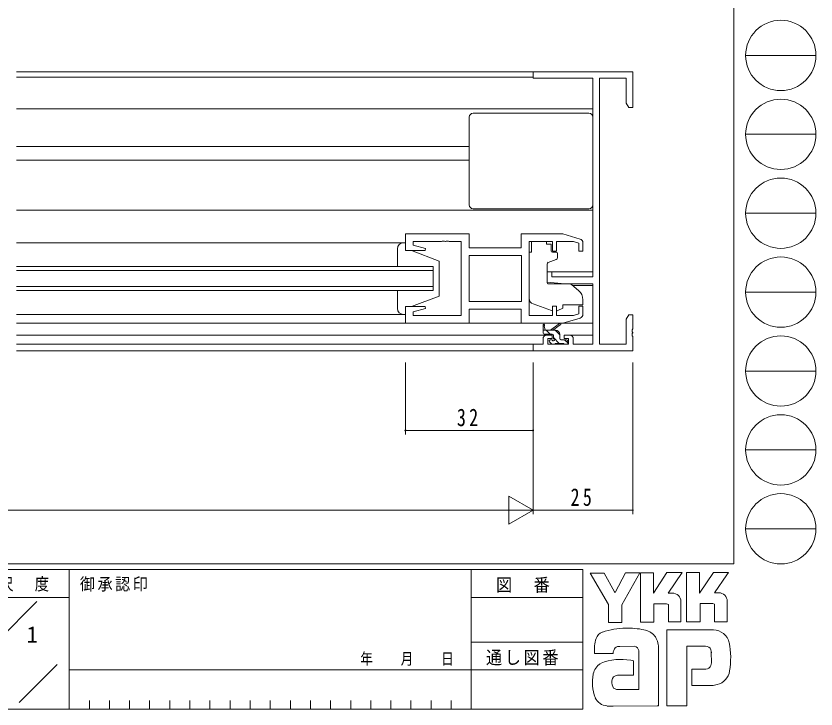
# Model space of a CAD drawing. Units: millimetres on the paper. Extents: x -397 to 397, y -282 to 282.
# Drawn here: x 196.1 to 396.7, y -282.1 to -108.2 of the extents above; entities that cross this region are included whole.
import ezdxf
from ezdxf.enums import TextEntityAlignment as Align

# ---------------------------------------------------------------- set-up
doc = ezdxf.new("R2010")
doc.units = ezdxf.units.MM
for name, color, linetype, lineweight in [('0-1_YKK_ZWAK', 7, 'Continuous', 18), ('0-3_YKK_11', 7, 'Continuous', 18), ('0-4_YKK_12', 2, 'Continuous', 18), ('0-5_YKK_13', 4, 'Continuous', 18), ('0-7_YKK_D', 6, 'Continuous', 18)]:
    doc.layers.add(name, color=color, linetype=linetype, lineweight=lineweight)
doc.layers.add('0-2_USER1', color=7, linetype='Continuous')
doc.styles.add('ＭＳ ゴシック', font='')
doc.styles.get('ＭＳ ゴシック').set_extended_font_data('MS Gothic')

msp = doc.modelspace()

# ---------------------------------------------------------------- linework, layer by layer
at = {"layer": '0-1_YKK_ZWAK'}
for p, q in [((376.092, 279.3), (376.092, -245.7)), ((379.068, -118.104), (396.708, -118.104)), ((379.068, -137.9), (396.708, -137.9)), ((379.068, -157.696), (396.708, -157.696)), ((379.068, -177.492), (396.708, -177.492)), ((379.068, -197.288), (396.708, -197.288)), ((379.068, -217.084), (396.708, -217.084)), ((379.068, -236.88), (396.708, -236.88)), ((376.092, -245.7), (-393.908, -245.7)), ((338.292, -247.1), (-393.908, -247.1)), ((209.492, -247.1), (209.492, -282.1)), ((310.291, -247.1), (310.291, -282.1)), ((338.292, -247.1), (338.292, -282.1)), ((340.129, -248.006), (343.642, -248.006)), ((344.724, -255.899), (340.129, -248.006)), ((348.928, -247.898), (346.372, -252.871)), ((352.751, -260.331), (352.751, -247.925)), ((364.266, -247.817), (367.537, -247.817)), ((364.266, -260.223), (364.266, -247.817)), ((370.969, -247.817), (374.753, -247.817)), ((374.375, -248.465), (371.253, -252.925)), ((374.753, -247.817), (374.375, -248.465)), ((189.476, -254.099), (209.492, -254.099)), ((310.291, -254.1), (338.292, -254.1)), ((360.671, -253.006), (359.632, -253.006)), ((372.292, -252.925), (371.253, -252.925)), ((191.662, -264.836), (201.355, -255.143)), ((359.266, -255.682), (356.076, -255.682)), ((362.833, -255.169), (362.833, -260.25)), ((367.672, -255.655), (367.672, -260.223)), ((370.861, -255.655), (367.672, -255.655)), ((371.294, -255.817), (370.861, -255.655)), ((371.294, -260.196), (371.294, -255.817)), ((374.456, -255.169), (374.456, -260.196)), ((367.672, -260.223), (364.266, -260.223)), ((371.294, -260.146), (371.344, -260.196)), ((374.456, -260.196), (371.294, -260.196)), ((370.915, -262.196), (359.32, -262.196)), ((359.32, -262.196), (359.32, -281.306)), ((310.291, -265.299), (338.292, -265.299)), ((341.21, -268.17), (341.21, -266.241)), ((351.238, -266.305), (347.54, -266.375)), ((357.211, -266.683), (357.211, -281.279)), ((364.347, -266.359), (368.996, -266.359)), ((364.347, -281.306), (364.347, -266.359)), ((345.859, -268.17), (341.21, -268.17)), ((352.319, -277.171), (352.319, -267.44)), ((370.465, -267.856), (370.483, -270.491)), ((196.964, -280.445), (206.488, -270.921)), ((209.492, -272.3), (310.291, -272.3)), ((338.292, -272.299), (310.291, -272.299)), ((365.563, -272.089), (365.563, -276.225)), ((369.104, -272.089), (365.563, -272.089)), ((350.967, -273.63), (346.973, -273.635)), ((365.563, -276.225), (370.888, -276.225)), ((370.888, -276.225), (371.969, -275.982)), ((346.697, -277.171), (352.319, -277.171)), ((351.886, -277.171), (352.238, -277.171)), ((352.319, -277.17), (352.32, -277.171)), ((214.532, -280), (214.532, -282.1)), ((219.572, -280), (219.572, -282.1)), ((224.612, -280), (224.612, -282.1)), ((229.652, -280), (229.652, -282.1)), ((234.692, -280), (234.692, -282.1)), ((239.732, -280), (239.732, -282.1)), ((244.772, -280), (244.772, -282.1)), ((249.812, -280), (249.812, -282.1)), ((254.852, -280), (254.852, -282.1)), ((259.892, -280), (259.892, -282.1)), ((264.932, -280), (264.932, -282.1)), ((269.972, -280), (269.972, -282.1)), ((275.012, -280), (275.012, -282.1)), ((280.052, -280), (280.052, -282.1)), ((285.092, -280), (285.092, -282.1)), ((290.132, -280), (290.132, -282.1)), ((295.172, -280), (295.172, -282.1)), ((300.211, -280), (300.211, -282.1)), ((305.251, -280), (305.251, -282.1)), ((-393.908, -282.1), (338.292, -282.1)), ((345.859, -281.36), (344.372, -281.36)), ((356.887, -281.333), (345.859, -281.36)), ((357.211, -281.279), (356.887, -281.333))]:
    msp.add_line(p, q, dxfattribs=at)
for points in [[(343.642, -248.006), (346.156, -252.709), (346.372, -252.871)], [(348.928, -247.898), (352.554, -247.898), (348.021, -255.926)], [(352.751, -247.925), (355.968, -247.925), (355.968, -253.023), (359.347, -247.871)], [(359.347, -247.871), (363.172, -247.871), (359.632, -253.006)], [(367.537, -247.817), (367.537, -253.008), (370.969, -247.817)], [(348.021, -255.926), (348.021, -260.358), (344.724, -260.358), (344.724, -255.899)], [(356.076, -255.682), (356.076, -260.331), (352.751, -260.331)], [(362.833, -260.25), (359.698, -260.25), (359.698, -255.845), (359.266, -255.682)], [(350.265, -269.873), (350.967, -270.035), (350.967, -273.63)], [(359.32, -281.306), (363.563, -281.306), (364.347, -281.306)]]:
    msp.add_lwpolyline(points, dxfattribs=at)
for centre in [(387.888, -118.104), (387.888, -137.9), (387.888, -157.696), (387.888, -177.492), (387.888, -197.288), (387.888, -217.084), (387.888, -236.88)]:
    msp.add_circle(centre, 8.82, dxfattribs=at)
for centre, radius, start, end in [((360.671, -255.169), 2.163, 0.00166, 89.99604), ((372.292, -255.088), 2.163, 0.00166, 89.99604), ((349.014, -279.501), 17.68, 89.89165, 109.30848), ((349.533, -282.563), 20.748, 78.7801, 91.46938), ((352.822, -266.596), 4.449, 40.66422, 80.31694), ((370.764, -266.54), 4.341, 14.44572, 87.08746), ((346.251, -266.266), 5.037, 158.41083, 179.71775), ((343.898, -265.155), 2.444, 109.02127, 161.51264), ((352.601, -266.585), 4.612, 358.78059, 38.76563), ((347.967, -268.107), 2.109, 138.46382, 181.71359), ((347.407, -268.071), 1.701, 85.50551, 126.78038), ((350.748, -267.854), 1.625, 14.7552, 72.44995), ((369.157, -267.579), 1.229, 16.43123, 96.91661), ((354.458, -269.287), 20.86, 350.99027, 10.67625), ((366.823, -268.308), 3.673, 4.93423, 17.03552), ((344.719, -274.027), 3.908, 121.82711, 169.08475), ((347.812, -282.954), 13.309, 79.38098, 112.05825), ((366.802, -270.141), 3.697, 343.6902, 354.75362), ((369.105, -270.784), 1.306, 269.95468, 342.90145), ((370.827, -271.845), 4.291, 285.44291, 349.90448), ((351.741, -275.495), 11.082, 168.76372, 199.80079), ((346.982, -275.079), 1.445, 90.33953, 178.03639), ((347.874, -275.428), 2.369, 171.08203, 216.71923), ((346.942, -275.665), 1.526, 230.9728, 260.75491), ((344.732, -277.543), 3.823, 207.31435, 263.59464)]:
    msp.add_arc(centre, radius, start, end, dxfattribs=at)
at = {"layer": '0-3_YKK_11'}
for p, q in [((325.769, -122.191), (325.769, -123.821)), ((350.769, -122.191), (325.769, -122.191)), ((350.769, -131.191), (350.769, -122.191)), ((325.769, -123.821), (340.769, -123.821)), ((340.769, -123.821), (340.769, -173.691)), ((342.399, -123.821), (349.139, -123.821)), ((342.399, -190.561), (342.399, -123.821)), ((349.139, -123.821), (349.139, -130.1)), ((349.139, -130.1), (349.769, -131.191)), ((349.769, -131.191), (350.769, -131.191)), ((293.769, -162.891), (293.769, -167.091)), ((309.769, -162.891), (293.769, -162.891)), ((309.769, -166.391), (309.769, -162.891)), ((322.769, -162.891), (322.769, -166.391)), ((333.269, -162.891), (322.769, -162.891)), ((337.556, -164.177), (333.269, -162.891)), ((295.699, -164.821), (302.81, -164.821)), ((295.699, -165.738), (295.699, -164.821)), ((298.798, -166.569), (295.699, -165.738)), ((302.81, -164.821), (302.994, -164.701)), ((302.994, -164.701), (303.544, -164.701)), ((303.544, -164.701), (303.727, -164.821)), ((303.727, -164.821), (303.81, -164.821)), ((303.81, -164.821), (303.994, -164.701)), ((303.994, -164.701), (304.544, -164.701)), ((304.544, -164.701), (304.727, -164.821)), ((304.727, -164.821), (307.769, -164.821)), ((307.769, -164.821), (307.769, -183.361)), ((322.769, -166.391), (309.769, -166.391)), ((324.769, -164.821), (330.669, -164.821)), ((324.769, -183.361), (324.769, -164.821)), ((330.669, -164.821), (330.669, -167.191)), ((331.669, -164.821), (335.874, -164.821)), ((331.669, -167.191), (331.669, -164.821)), ((335.874, -164.821), (337.269, -165.24)), ((337.269, -165.24), (337.269, -167.191)), ((338.269, -167.191), (338.269, -165.135)), ((293.769, -167.091), (298.729, -167.091)), ((298.729, -167.091), (298.798, -166.569)), ((309.769, -168.321), (309.769, -179.861)), ((322.839, -168.321), (309.769, -168.321)), ((322.839, -179.861), (322.839, -168.321)), ((330.669, -167.191), (331.669, -167.191)), ((337.269, -167.191), (338.269, -167.191)), ((329.269, -172.391), (329.269, -174.997)), ((330.469, -172.391), (329.269, -172.391)), ((330.469, -173.691), (330.469, -172.391)), ((340.769, -173.691), (330.469, -173.691)), ((329.269, -174.997), (333.769, -175.391)), ((333.769, -175.391), (340.769, -175.391)), ((340.769, -175.391), (340.769, -190.561)), ((309.769, -179.861), (322.839, -179.861)), ((309.769, -179.861), (322.839, -179.861)), ((293.769, -181.091), (293.769, -185.291)), ((298.729, -181.091), (293.769, -181.091)), ((295.699, -182.444), (298.798, -181.614)), ((295.699, -183.361), (295.699, -182.444)), ((298.798, -181.614), (298.729, -181.091)), ((309.769, -181.791), (322.769, -181.791)), ((309.769, -185.291), (309.769, -181.791)), ((322.769, -181.791), (322.769, -185.291)), ((330.669, -180.991), (330.669, -183.361)), ((331.669, -180.991), (330.669, -180.991)), ((331.669, -183.361), (331.669, -180.991)), ((337.269, -180.991), (337.269, -182.943)), ((338.269, -180.991), (337.269, -180.991)), ((338.269, -183.047), (338.269, -180.991)), ((307.769, -183.361), (295.699, -183.361)), ((330.669, -183.361), (324.769, -183.361)), ((335.874, -183.361), (331.669, -183.361)), ((333.269, -185.291), (337.556, -184.005)), ((337.269, -182.943), (335.874, -183.361)), ((349.769, -183.191), (349.139, -184.282)), ((349.139, -184.282), (349.139, -190.561)), ((350.769, -183.191), (349.769, -183.191)), ((350.769, -186.733), (350.769, -183.191)), ((293.769, -185.291), (309.769, -185.291)), ((322.769, -185.291), (333.269, -185.291)), ((330.569, -188.291), (329.269, -188.291)), ((330.569, -189.091), (330.569, -188.291)), ((333.569, -188.291), (333.569, -189.091)), ((334.869, -188.291), (333.569, -188.291)), ((350.649, -186.916), (350.769, -186.733)), ((350.649, -187.466), (350.649, -186.916)), ((350.769, -187.649), (350.649, -187.466)), ((350.649, -187.916), (350.769, -187.733)), ((350.649, -188.466), (350.649, -187.916)), ((350.769, -188.649), (350.649, -188.466)), ((350.769, -187.733), (350.769, -187.649)), ((328.269, -189.291), (328.269, -190.561)), ((329.469, -189.091), (330.569, -189.091)), ((329.469, -190.561), (329.469, -189.091)), ((333.569, -189.091), (334.669, -189.091)), ((334.669, -189.091), (334.669, -190.561)), ((335.869, -190.561), (335.869, -189.291)), ((350.769, -192.191), (350.769, -188.649)), ((325.769, -190.561), (325.769, -192.191)), ((328.269, -190.561), (325.769, -190.561)), ((325.769, -192.191), (350.769, -192.191)), ((334.669, -190.561), (329.469, -190.561)), ((340.769, -190.561), (335.869, -190.561)), ((349.139, -190.561), (342.399, -190.561))]:
    msp.add_line(p, q, dxfattribs=at)
for centre, start, end in [((337.269, -165.135), 359.99996, 73.30074), ((337.269, -183.047), 286.69926, 0.00004), ((329.269, -189.291), 90.00001, 179.99999), ((334.869, -189.291), 0.00001, 89.99999)]:
    msp.add_arc(centre, 1, start, end, dxfattribs=at)
at = {"layer": '0-4_YKK_12'}
for p, q in [((196.269, -122.191), (326.069, -122.191)), ((325.769, -123.591), (196.269, -123.591)), ((196.269, -131.491), (340.769, -131.491)), ((196.269, -140.991), (309.769, -140.991)), ((196.269, -144.391), (309.769, -144.391)), ((196.269, -156.891), (340.769, -156.891)), ((300.769, -171.091), (196.269, -171.091)), ((196.269, -172.091), (300.769, -172.091)), ((300.769, -177.091), (300.769, -171.091)), ((329.269, -172.391), (340.769, -172.391)), ((300.769, -176.091), (196.269, -176.091)), ((335.645, -175.791), (340.769, -175.791)), ((196.269, -177.091), (300.769, -177.091)), ((196.269, -185.291), (294.269, -185.291)), ((196.269, -188.291), (329.269, -188.291)), ((334.869, -188.291), (340.769, -188.291)), ((326.069, -190.561), (196.269, -190.561)), ((196.269, -192.191), (326.069, -192.191))]:
    msp.add_line(p, q, dxfattribs=at)
at = {"layer": '0-5_YKK_13'}
for p, q in [((309.769, -133.591), (309.769, -155.591)), ((339.769, -132.591), (310.769, -132.591)), ((340.769, -155.591), (340.769, -133.591)), ((310.769, -156.591), (339.769, -156.591)), ((196.269, -165.091), (293.769, -165.091)), ((293.269, -165.091), (293.769, -165.091)), ((293.769, -165.091), (293.769, -167.091)), ((325.369, -164.821), (325.369, -165.491)), ((329.169, -164.821), (325.369, -164.821)), ((325.369, -166.491), (325.369, -165.491)), ((329.169, -164.821), (329.169, -165.491)), ((329.169, -165.491), (330.339, -165.491)), ((330.339, -166.491), (330.339, -165.491)), ((291.769, -171.091), (291.769, -166.591)), ((293.769, -167.091), (295.269, -167.091)), ((295.269, -167.091), (302.269, -169.691)), ((324.769, -179.046), (324.769, -167.491)), ((325.369, -167.491), (324.769, -167.491)), ((325.369, -167.491), (325.369, -166.491)), ((330.339, -166.491), (330.339, -167.191)), ((330.639, -167.491), (331.569, -167.491)), ((331.869, -167.791), (331.869, -168.841)), ((302.269, -169.691), (302.269, -178.491)), ((331.54, -169.311), (329.539, -170.039)), ((329.269, -170.488), (329.269, -175.094)), ((329.486, -175.393), (334.872, -175.44)), ((335.506, -175.674), (337.197, -177.093)), ((291.769, -181.591), (291.769, -177.091)), ((295.269, -181.091), (302.269, -178.491)), ((330.397, -182.132), (325.759, -180.457)), ((338.269, -179.391), (338.269, -180.691)), ((293.769, -181.091), (293.769, -183.091)), ((295.269, -181.091), (293.769, -181.091)), ((331.962, -182.097), (333.269, -181.488)), ((333.269, -180.691), (333.269, -180.991)), ((338.269, -180.691), (333.269, -180.691)), ((333.269, -180.991), (333.269, -181.488)), ((196.269, -183.091), (293.769, -183.091)), ((293.769, -183.091), (293.269, -183.091)), ((309.269, -185.291), (323.269, -185.291)), ((309.269, -185.291), (323.269, -185.291)), ((328.269, -187.761), (328.269, -185.762)), ((328.569, -185.935), (328.767, -187.061)), ((330.169, -187.061), (332.387, -185.378)), ((330.769, -187.061), (332.588, -185.66)), ((333.195, -185.291), (340.769, -185.291)), ((333.195, -185.291), (340.769, -185.291)), ((331.469, -187.061), (328.269, -187.061)), ((330.569, -188.061), (328.569, -188.061)), ((330.043, -188.061), (329.043, -187.061)), ((330.869, -189), (330.869, -188.361)), ((332.469, -188.241), (331.288, -187.061)), ((332.469, -189.161), (332.469, -188.061)), ((330.357, -190.473), (329.857, -189.973)), ((330.069, -189.461), (330.408, -189.461)), ((332.343, -190.361), (330.869, -188.886)), ((333.469, -190.361), (331.369, -190.361)), ((332.769, -189.461), (334.169, -189.461)), ((334.469, -190.241), (333.688, -189.461)), ((334.469, -189.761), (334.469, -190.261)), ((331.169, -190.561), (330.569, -190.561)), ((334.169, -190.561), (333.669, -190.561))]:
    msp.add_line(p, q, dxfattribs=at)
for centre, radius, start, end in [((310.769, -133.591), 1, 90, 180), ((339.769, -133.591), 1, 0, 90), ((310.769, -155.591), 1, 180, 270), ((339.769, -155.591), 1, 270, 0), ((293.269, -166.591), 1.5, 90, 180), ((330.639, -167.191), 0.3, 180, 270), ((331.569, -167.791), 0.3, 360, 90), ((329.769, -170.488), 0.5, 110, 180), ((331.369, -168.841), 0.5, 290, 360), ((329.569, -175.094), 0.3, 180, 269.5), ((334.863, -176.44), 1, 50, 89.5), ((335.269, -179.391), 3, 360, 50), ((326.269, -179.046), 1.5, 180, 250.14674), ((293.269, -181.591), 1.5, 180, 270), ((330.736, -181.191), 1, 250.14674, 266.11316), ((331.54, -181.191), 1, 277.40692, 295), ((328.469, -185.762), 0.2, 300, 180), ((332.569, -185.461), 0.2, 275.58289, 155.58289), ((328.569, -187.761), 0.3, 180, 270), ((330.569, -188.361), 0.3, 0, 90), ((331.469, -188.061), 1, 0, 90), ((330.069, -189.761), 0.3, 90, 225), ((330.569, -190.261), 0.3, 225, 270), ((330.408, -189.761), 0.3, 33.05573, 90), ((330.869, -189.461), 0.25, 213.05573, 56.94427), ((331.169, -189), 0.3, 180, 236.94427), ((331.169, -190.361), 0.2, 270, 0), ((332.769, -189.161), 0.3, 180, 270), ((333.669, -190.361), 0.2, 180, 270), ((334.169, -189.761), 0.3, 0, 90), ((334.169, -190.261), 0.3, 270, 0)]:
    msp.add_arc(centre, radius, start, end, dxfattribs=at)
at = {"layer": '0-7_YKK_D'}
for p, q in [((293.769, -195.191), (293.769, -213.191)), ((325.769, -195.191), (325.769, -213.191)), ((325.769, -195.191), (325.769, -233.191)), ((325.769, -195.191), (325.769, -233.191)), ((350.769, -195.191), (350.769, -233.191)), ((325.769, -212.191), (293.769, -212.191)), ((319.706, -228.691), (319.706, -235.691)), ((325.769, -232.191), (319.706, -228.691)), ((-167.231, -232.191), (318.769, -232.191)), ((325.769, -232.191), (313.644, -232.191)), ((325.769, -232.191), (319.706, -235.691)), ((325.769, -232.191), (350.769, -232.191))]:
    msp.add_line(p, q, dxfattribs=at)
for centre, start, end in [((293.769, -212.191), 0, 180), ((293.769, -212.191), 180, 0), ((325.769, -212.191), 0, 180), ((325.769, -212.191), 180, 0), ((350.769, -232.191), 0, 180), ((350.769, -232.191), 180, 0)]:
    msp.add_arc(centre, 0.106, start, end, dxfattribs=at)

# ---------------------------------------------------------------- texts
at = {"layer": '0-1_YKK_ZWAK', "attachment_point": 7, "style": 'ＭＳ ゴシック'}
for s, insert, char_height in [('\\T1.24;\\W0.85;尺\\~\\~度', (192.004, -252.637), 3.079), ('\\T1.17;\\W0.9;御承認印', (212.159, -252.633), 3.079), ('\\T1.17;\\W0.9;図\u3000番', (316.489, -252.962), 3.284), ('\\T1.28;\\W0.8;年\\~\\~\\~月\\~\\~\\~日', (282.468, -271.269), 2.903), ('\\T1.17;\\W0.9;通し図番', (313.971, -271.185), 3.284)]:
    msp.add_mtext(s, dxfattribs=dict(at, insert=insert, char_height=char_height))
at = {"layer": '0-2_USER1', "style": 'ＭＳ ゴシック'}
msp.add_text('1', height=4.106, dxfattribs=at).set_placement((198.825, -266.699), align=Align.BOTTOM_LEFT)
at = {"layer": '0-7_YKK_D', "color": 7, "char_height": 4.399, "attachment_point": 7, "style": 'ＭＳ ゴシック'}
for s, insert in [('\\T1.37;\\W0.75;32', (306.686, -211.191)), ('\\T1.37;\\W0.75;25', (335.186, -231.191))]:
    msp.add_mtext(s, dxfattribs=dict(at, insert=insert))

doc.saveas('drawing.dxf')
